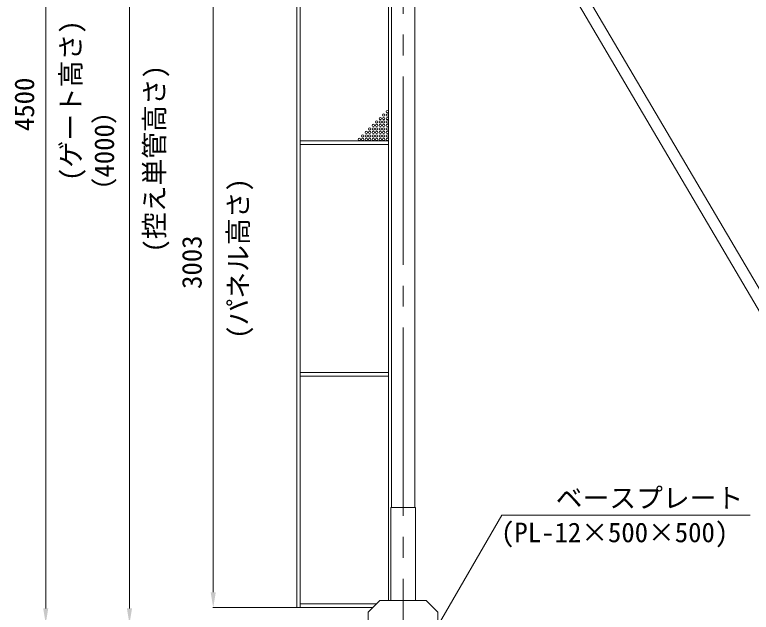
# Model space of a CAD drawing. Units: millimetres, scale not verified. Extents: x -20976 to 3174, y -17325 to 17325.
# Drawn here: x -4865 to -1699, y 4516 to 7087 of the extents above; entities that cross this region are included whole.
import ezdxf
from ezdxf.enums import TextEntityAlignment as Align

# ---------------------------------------------------------------- set-up
doc = ezdxf.new("R2010")
doc.units = ezdxf.units.MM
doc.header["$LTSCALE"] = 90
doc.linetypes.add('CHAIN2', pattern=[12, 9, -1, 1, -1])
for name, color, linetype, lineweight in [('0-2_ACCG-3018', 7, 'Continuous', 18), ('0-B_寸法', 3, 'Continuous', 18), ('0-F_単管ｸﾗﾝﾌﾟ', 7, 'Continuous', 18), ('1-4_通芯', 1, 'CHAIN2', 18), ('1-7_標準ﾊﾟﾈﾙ', 7, 'Continuous', 18), ('1-8_標準柱', 7, 'Continuous', 18), ('1-9_文字', 7, 'Continuous', 18)]:
    doc.layers.add(name, color=color, linetype=linetype, lineweight=lineweight)
doc.styles.add('ＭＳ ゴシック', font='')
doc.styles.get('ＭＳ ゴシック').set_extended_font_data('MS Gothic')

msp = doc.modelspace()

# ---------------------------------------------------------------- linework, layer by layer
at = {"layer": '0-2_ACCG-3018'}
for centre in [(-3279.49, 6655.1), (-3264.49, 6670.1), (-3264.49, 6655.1), (-3309.49, 6625.1), (-3294.49, 6640.1), (-3294.49, 6625.1), (-3279.49, 6640.1), (-3279.49, 6625.1), (-3264.49, 6640.1), (-3264.49, 6625.1), (-3339.49, 6595.1), (-3324.49, 6610.1), (-3324.49, 6595.1), (-3309.49, 6610.1), (-3309.49, 6595.1), (-3294.49, 6610.1), (-3294.49, 6595.1), (-3279.49, 6610.1), (-3279.49, 6595.1), (-3264.49, 6610.1), (-3264.49, 6595.1), (-3384.49, 6550.1), (-3369.49, 6565.1), (-3369.49, 6550.1), (-3354.49, 6580.1), (-3354.49, 6565.1), (-3354.49, 6550.1), (-3339.49, 6580.1), (-3339.49, 6565.1), (-3339.49, 6550.1), (-3324.49, 6580.1), (-3324.49, 6565.1), (-3324.49, 6550.1), (-3309.49, 6580.1), (-3309.49, 6565.1), (-3309.49, 6550.1), (-3294.49, 6580.1), (-3294.49, 6565.1), (-3294.49, 6550.1), (-3279.49, 6580.1), (-3279.49, 6565.1), (-3279.49, 6550.1), (-3264.49, 6580.1), (-3264.49, 6565.1), (-3264.49, 6550.1)]:
    msp.add_circle(centre, 5, dxfattribs=at)
at = {"layer": '0-B_寸法'}
for p, q in [((-4732.24, 8901), (-4732.24, 4533)), ((-4372.24, 8401), (-4372.24, 4533)), ((-4012.24, 7473.6), (-4012.24, 4602.6)), ((-3653.24, 4536.6), (-4013.24, 4536.6))]:
    msp.add_line(p, q, dxfattribs=at)
at = {"layer": '0-B_寸法', "color": 91}
for points in [[(-4023.24, 4602.6), (-4012.24, 4536.6), (-4001.24, 4602.6)], [(-4743.24, 4533), (-4732.24, 4467), (-4721.24, 4533)], [(-4383.24, 4533), (-4372.24, 4467), (-4361.24, 4533)]]:
    msp.add_solid(points, dxfattribs=at)
at = {"layer": '0-F_単管ｸﾗﾝﾌﾟ'}
for p, q in [((-887.26, 4582.95), (-3161.2, 8454.45)), ((-930.32, 4560.29), (-3203.11, 8429.83))]:
    msp.add_line(p, q, dxfattribs=at)
at = {"layer": '1-4_通芯'}
msp.add_line((-3196.24, 10060.84), (-3196.24, 2955), dxfattribs=at)
at = {"layer": '1-7_標準ﾊﾟﾈﾙ'}
for points in [[(-3652.24, 7539.6), (-3638.99, 7539.6), (-3638.99, 4536.6), (-3652.24, 4536.6)], [(-3638.99, 6544.1), (-3258.49, 6544.1), (-3258.49, 6528.1), (-3638.99, 6528.1)], [(-3638.99, 5548.1), (-3258.49, 5548.1), (-3258.49, 5532.1), (-3638.99, 5532.1)]]:
    msp.add_lwpolyline(points, close=True, dxfattribs=at)
for points in [[(-3246.24, 7539.6), (-3258.49, 7539.6), (-3258.49, 4567)], [(-3311.14, 4552.1), (-3638.99, 4552.1), (-3638.99, 4536.6), (-3326.64, 4536.6)]]:
    msp.add_lwpolyline(points, dxfattribs=at)
at = {"layer": '1-8_標準柱'}
for p, q in [((-3246.24, 8417), (-3246.24, 4967)), ((-3146.24, 4967), (-3146.24, 8314.8))]:
    msp.add_line(p, q, dxfattribs=at)
for points in [[(-3249.44, 4967), (-3143.04, 4967), (-3143.04, 4567), (-3249.44, 4567)], [(-3296.24, 4567), (-3096.24, 4567), (-3046.24, 4517), (-3046.24, 4467), (-3346.24, 4467), (-3346.24, 4517)]]:
    msp.add_lwpolyline(points, close=True, dxfattribs=at)
at = {"layer": '1-9_文字'}
for p, q in [((-3045.37, 4461), (-2772.29, 4933.99)), ((-2772.29, 4933.99), (-2771.86, 4933.99)), ((-2771.86, 4933.99), (-1703.95, 4933.99))]:
    msp.add_line(p, q, dxfattribs=at)

# ---------------------------------------------------------------- texts
at = {"layer": '0-B_寸法', "style": 'ＭＳ ゴシック'}
for s, p in [('(ゲート高さ)', (-4557.52, 6371.4)), ('(控え単管高さ)', (-4197.52, 6063.8)), ('4500', (-4756.72, 6586.09)), ('（4000）', (-4413.34, 6270.89)), ('(パネル高さ)', (-3837.52, 5692.5)), ('3003', (-4036.72, 5907.19))]:
    msp.add_text(s, height=84.46, rotation=90, dxfattribs=at).set_placement(p, align=Align.BOTTOM_LEFT)
at = {"layer": '1-9_文字', "style": 'ＭＳ ゴシック'}
for s, p in [('\u3000\u3000ベースプレート\u3000\u3000', (-2770.66, 4940.47)), ('(PL-12×500×500)', (-2775.11, 4792.29))]:
    msp.add_text(s, height=84.46, dxfattribs=at).set_placement(p, align=Align.BOTTOM_LEFT)

doc.saveas('drawing.dxf')
